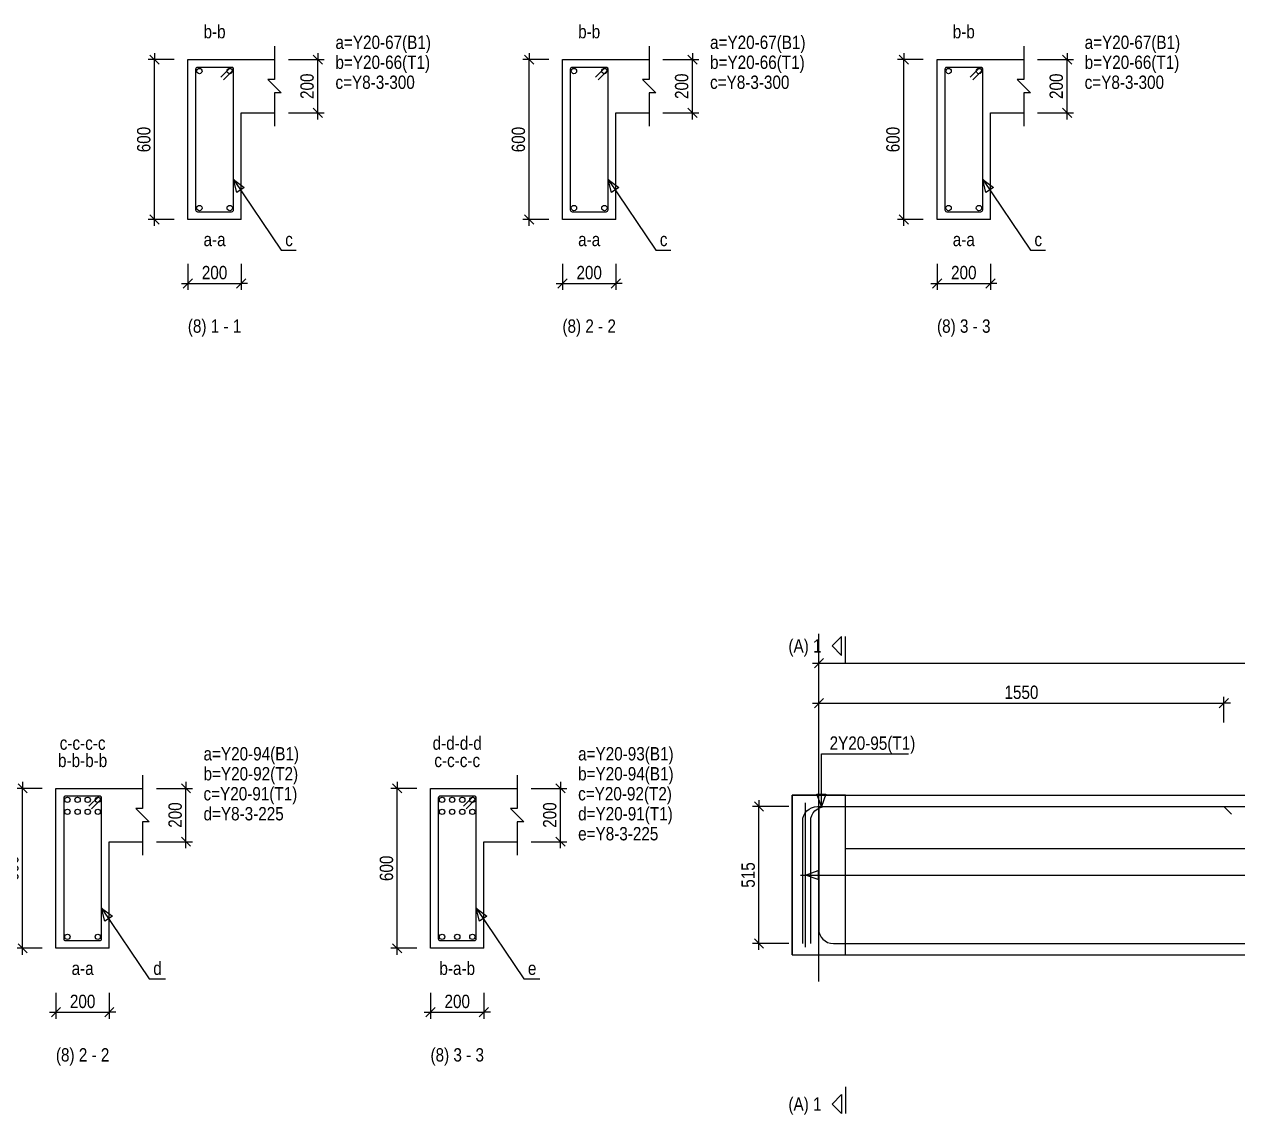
# Model space of a CAD drawing. Extents: x 0 to 206258, y -403073 to 0.
# Drawn here: x 27556 to 36659, y -359624 to -351439 of the extents above; entities that cross this region are included whole.
import ezdxf
from ezdxf.enums import TextEntityAlignment as Align
from ezdxf.lldxf.tags import DXFTag

# ---------------------------------------------------------------- set-up
doc = ezdxf.new("R2010")
doc.units = 0
doc.header["$LTSCALE"] = 1000
for name, color, linetype in [('Axis Line(Dir 2)', 150, 'CENTER2'), ('Break Line', 5, 'Continuous'), ('Dimension Line', 5, 'Continuous'), ('Front Elevation Line', 40, 'Continuous'), ('Leader Line', 5, 'Continuous'), ('Link Line', 3, 'Continuous'), ('Rebar Kink', 4, 'Continuous'), ('Rebar Label', 6, 'Continuous'), ('Rebar Line', 7, 'Continuous'), ('Section Label', 1, 'Continuous'), ('Section Line', 1, 'Continuous'), ('Top Rebar Label', 6, 'Continuous'), ('Top Rebar Line', 7, 'Continuous')]:
    doc.layers.add(name, color=color, linetype=linetype)
for name, color, linetype, true_color in [('Back Elevation Line', 191, 'HIDDEN2', 0xd4aaff), ('Beam Line(D)', 112, 'Continuous', 0x00bd5e), ('Link Label', 94, 'Continuous', 0x008100)]:
    doc.layers.add(name, color=color, linetype=linetype, true_color=true_color)
doc.styles.add('Dimension Text', font='ARIALN.TTF', dxfattribs={"height": 100})
doc.styles.add('Link Label', font='ARIALN.TTF', dxfattribs={"height": 100})
doc.styles.add('Rebar Label', font='ARIALN.TTF', dxfattribs={"height": 100})
doc.styles.add('Section Label', font='ARIALN.TTF', dxfattribs={"height": 100})
doc.styles.add('Top Rebar Label', font='ARIALN.TTF', dxfattribs={"height": 100})
tags = doc.linetypes.add('CENTER2', pattern=[1.125, 0.75, -0.125, 0.125, -0.125]).pattern_tags.tags
tags[10:11] = [DXFTag(74, 4), DXFTag(75, 0), DXFTag(340, '0'), DXFTag(46, 0.0), DXFTag(50, 0.0), DXFTag(44, 0.0), DXFTag(45, 0.0)]
tags[8:9] = [DXFTag(74, 4), DXFTag(75, 0), DXFTag(340, '0'), DXFTag(46, 0.0), DXFTag(50, 0.0), DXFTag(44, 0.0), DXFTag(45, 0.0)]
tags[6:7] = [DXFTag(74, 4), DXFTag(75, 0), DXFTag(340, '0'), DXFTag(46, 0.0), DXFTag(50, 0.0), DXFTag(44, 0.0), DXFTag(45, 0.0)]
tags[4:5] = [DXFTag(74, 4), DXFTag(75, 0), DXFTag(340, '0'), DXFTag(46, 0.0), DXFTag(50, 0.0), DXFTag(44, 0.0), DXFTag(45, 0.0)]
tags = doc.linetypes.add('HIDDEN2', pattern=[0.1875, 0.125, -0.0625]).pattern_tags.tags
tags[6:7] = [DXFTag(74, 4), DXFTag(75, 0), DXFTag(340, '0'), DXFTag(46, 0.0), DXFTag(50, 0.0), DXFTag(44, 0.0), DXFTag(45, 0.0)]
tags[4:5] = [DXFTag(74, 4), DXFTag(75, 0), DXFTag(340, '0'), DXFTag(46, 0.0), DXFTag(50, 0.0), DXFTag(44, 0.0), DXFTag(45, 0.0)]
doc.dimstyles.new('BEAM', dxfattribs={"dimtxt": 100, "dimasz": 30, "dimexe": 48.3, "dimexo": 103.5, "dimgap": 30, "dimtad": 1, "dimtoh": 1, "dimdec": 1, "dimlfac": 0.5, "dimdsep": 46, "dimtxsty": 'Dimension Text', "dimblk": 'PCDIM_TICK', "dimcen": 0.09, "dimclrd": 5, "dimclre": 5, "dimclrt": 5, "dimadec": 1, "dimazin": 0, "dimtp": 1, "dimtm": 1, "dimtfac": 1, "dimtdec": 4, "dimtofl": 0, "dimtmove": 0, "dimatfit": 3, "dimfxl": 1, "dimtolj": 1, "dimtzin": 0, "dimarcsym": 0})

# ---------------------------------------------------------------- blocks, each defined once
blk = doc.blocks.new('PCDIM_TICK')
at = {"layer": 'Dimension Line', "color": 0, "transparency": 33554687}
for p, q in [((1.15, 1.15), (-1.15, -1.15)), ((1.61, 0), (0, 0))]:
    blk.add_line(p, q, dxfattribs=at)
blk = doc.blocks.new('*U4189')
at = {"layer": 'Dimension Line', "color": 5, "true_color": 0x0000ff, "transparency": 16777216}
for p, q in [((29536.6, -351704.3), (29806.4, -351704.3)), ((29758.1, -352104.3), (29758.1, -351704.3)), ((29536.6, -352104.3), (29806.4, -352104.3))]:
    blk.add_line(p, q, dxfattribs=at)
at = {"layer": 'Dimension Line', "color": 5, "true_color": 0x0000ff, "transparency": 16777216, "xscale": 30, "yscale": 30}
for p, rotation in [((29758.1, -351704.3), 89.99999999999447), ((29758.1, -352104.3), 269.9999999999834)]:
    blk.add_blockref('PCDIM_TICK', p, dxfattribs=dict(at, rotation=rotation))
at = {"layer": 'Dimension Line', "color": 5, "true_color": 0x0000ff, "transparency": 16777216, "insert": (29728.1, -351904.3), "char_height": 100, "width": 182.775, "attachment_point": 8, "rotation": 90, "style": 'Dimension Text'}
blk.add_mtext('200', dxfattribs=at)
blk = doc.blocks.new('*U4190')
at = {"layer": 'Dimension Line', "color": 5, "true_color": 0x0000ff, "transparency": 16777216}
for p, q in [((28679.6, -351704.3), (28484.8, -351704.3)), ((28533.1, -352904.3), (28533.1, -351704.3)), ((28679.6, -352904.3), (28484.8, -352904.3))]:
    blk.add_line(p, q, dxfattribs=at)
at = {"layer": 'Dimension Line', "color": 5, "true_color": 0x0000ff, "transparency": 16777216, "xscale": 30, "yscale": 30}
for p, rotation in [((28533.1, -351704.3), 89.99999999999447), ((28533.1, -352904.3), 269.9999999999834)]:
    blk.add_blockref('PCDIM_TICK', p, dxfattribs=dict(at, rotation=rotation))
at = {"layer": 'Dimension Line', "color": 5, "true_color": 0x0000ff, "transparency": 16777216, "insert": (28503.1, -352304.3), "char_height": 100, "width": 181.97, "attachment_point": 8, "rotation": 90, "style": 'Dimension Text'}
blk.add_mtext('600', dxfattribs=at)
blk = doc.blocks.new('*U4191')
at = {"layer": 'Dimension Line', "color": 5, "true_color": 0x0000ff, "transparency": 16777216}
for p, q in [((28783.1, -353237.8), (28783.1, -353432.6)), ((29183.1, -353237.8), (29183.1, -353432.6)), ((28783.1, -353384.3), (29183.1, -353384.3))]:
    blk.add_line(p, q, dxfattribs=at)
at = {"layer": 'Dimension Line', "color": 5, "true_color": 0x0000ff, "transparency": 16777216, "xscale": 30, "yscale": 30, "rotation": 180.0000000000004}
blk.add_blockref('PCDIM_TICK', (28783.1, -353384.3), dxfattribs=at)
at = {"layer": 'Dimension Line', "color": 5, "true_color": 0x0000ff, "transparency": 16777216, "xscale": 30, "yscale": 30}
blk.add_blockref('PCDIM_TICK', (29183.1, -353384.3), dxfattribs=at)
at = {"layer": 'Dimension Line', "color": 5, "true_color": 0x0000ff, "transparency": 16777216, "insert": (28983.1, -353354.3), "char_height": 100, "width": 182.775, "attachment_point": 8, "style": 'Dimension Text'}
blk.add_mtext('200', dxfattribs=at)
blk = doc.blocks.new('*U4192')
at = {"layer": 'Dimension Line', "color": 5, "true_color": 0x0000ff, "transparency": 16777216}
for p, q in [((32346.9, -351704.3), (32616.7, -351704.3)), ((32568.4, -352104.3), (32568.4, -351704.3)), ((32346.9, -352104.3), (32616.7, -352104.3))]:
    blk.add_line(p, q, dxfattribs=at)
at = {"layer": 'Dimension Line', "color": 5, "true_color": 0x0000ff, "transparency": 16777216, "xscale": 30, "yscale": 30}
for p, rotation in [((32568.4, -351704.3), 89.99999999999447), ((32568.4, -352104.3), 269.9999999999834)]:
    blk.add_blockref('PCDIM_TICK', p, dxfattribs=dict(at, rotation=rotation))
at = {"layer": 'Dimension Line', "color": 5, "true_color": 0x0000ff, "transparency": 16777216, "insert": (32538.4, -351904.3), "char_height": 100, "width": 182.775, "attachment_point": 8, "rotation": 90, "style": 'Dimension Text'}
blk.add_mtext('200', dxfattribs=at)
blk = doc.blocks.new('*U4193')
at = {"layer": 'Dimension Line', "color": 5, "true_color": 0x0000ff, "transparency": 16777216}
for p, q in [((31489.9, -351704.3), (31295.1, -351704.3)), ((31343.4, -352904.3), (31343.4, -351704.3)), ((31489.9, -352904.3), (31295.1, -352904.3))]:
    blk.add_line(p, q, dxfattribs=at)
at = {"layer": 'Dimension Line', "color": 5, "true_color": 0x0000ff, "transparency": 16777216, "xscale": 30, "yscale": 30}
for p, rotation in [((31343.4, -351704.3), 89.99999999999447), ((31343.4, -352904.3), 269.9999999999834)]:
    blk.add_blockref('PCDIM_TICK', p, dxfattribs=dict(at, rotation=rotation))
at = {"layer": 'Dimension Line', "color": 5, "true_color": 0x0000ff, "transparency": 16777216, "insert": (31313.4, -352304.3), "char_height": 100, "width": 181.97, "attachment_point": 8, "rotation": 90, "style": 'Dimension Text'}
blk.add_mtext('600', dxfattribs=at)
blk = doc.blocks.new('*U4194')
at = {"layer": 'Dimension Line', "color": 5, "true_color": 0x0000ff, "transparency": 16777216}
for p, q in [((31593.4, -353237.8), (31593.4, -353432.6)), ((31993.4, -353237.8), (31993.4, -353432.6)), ((31593.4, -353384.3), (31993.4, -353384.3))]:
    blk.add_line(p, q, dxfattribs=at)
at = {"layer": 'Dimension Line', "color": 5, "true_color": 0x0000ff, "transparency": 16777216, "xscale": 30, "yscale": 30, "rotation": 180.0000000000004}
blk.add_blockref('PCDIM_TICK', (31593.4, -353384.3), dxfattribs=at)
at = {"layer": 'Dimension Line', "color": 5, "true_color": 0x0000ff, "transparency": 16777216, "xscale": 30, "yscale": 30}
blk.add_blockref('PCDIM_TICK', (31993.4, -353384.3), dxfattribs=at)
at = {"layer": 'Dimension Line', "color": 5, "true_color": 0x0000ff, "transparency": 16777216, "insert": (31793.4, -353354.3), "char_height": 100, "width": 182.775, "attachment_point": 8, "style": 'Dimension Text'}
blk.add_mtext('200', dxfattribs=at)
blk = doc.blocks.new('*U4195')
at = {"layer": 'Dimension Line', "color": 5, "true_color": 0x0000ff, "transparency": 16777216}
for p, q in [((35157.1, -351704.3), (35426.9, -351704.3)), ((35378.6, -352104.3), (35378.6, -351704.3)), ((35157.1, -352104.3), (35426.9, -352104.3))]:
    blk.add_line(p, q, dxfattribs=at)
at = {"layer": 'Dimension Line', "color": 5, "true_color": 0x0000ff, "transparency": 16777216, "xscale": 30, "yscale": 30}
for p, rotation in [((35378.6, -351704.3), 89.99999999999447), ((35378.6, -352104.3), 269.9999999999834)]:
    blk.add_blockref('PCDIM_TICK', p, dxfattribs=dict(at, rotation=rotation))
at = {"layer": 'Dimension Line', "color": 5, "true_color": 0x0000ff, "transparency": 16777216, "insert": (35348.6, -351904.3), "char_height": 100, "width": 182.775, "attachment_point": 8, "rotation": 90, "style": 'Dimension Text'}
blk.add_mtext('200', dxfattribs=at)
blk = doc.blocks.new('*U4196')
at = {"layer": 'Dimension Line', "color": 5, "true_color": 0x0000ff, "transparency": 16777216}
for p, q in [((34300.1, -351704.3), (34105.3, -351704.3)), ((34153.6, -352904.3), (34153.6, -351704.3)), ((34300.1, -352904.3), (34105.3, -352904.3))]:
    blk.add_line(p, q, dxfattribs=at)
at = {"layer": 'Dimension Line', "color": 5, "true_color": 0x0000ff, "transparency": 16777216, "xscale": 30, "yscale": 30}
for p, rotation in [((34153.6, -351704.3), 89.99999999999447), ((34153.6, -352904.3), 269.9999999999834)]:
    blk.add_blockref('PCDIM_TICK', p, dxfattribs=dict(at, rotation=rotation))
at = {"layer": 'Dimension Line', "color": 5, "true_color": 0x0000ff, "transparency": 16777216, "insert": (34123.6, -352304.3), "char_height": 100, "width": 181.97, "attachment_point": 8, "rotation": 90, "style": 'Dimension Text'}
blk.add_mtext('600', dxfattribs=at)
blk = doc.blocks.new('*U4197')
at = {"layer": 'Dimension Line', "color": 5, "true_color": 0x0000ff, "transparency": 16777216}
for p, q in [((34403.6, -353237.8), (34403.6, -353432.6)), ((34803.6, -353237.8), (34803.6, -353432.6)), ((34403.6, -353384.3), (34803.6, -353384.3))]:
    blk.add_line(p, q, dxfattribs=at)
at = {"layer": 'Dimension Line', "color": 5, "true_color": 0x0000ff, "transparency": 16777216, "xscale": 30, "yscale": 30, "rotation": 180.0000000000004}
blk.add_blockref('PCDIM_TICK', (34403.6, -353384.3), dxfattribs=at)
at = {"layer": 'Dimension Line', "color": 5, "true_color": 0x0000ff, "transparency": 16777216, "xscale": 30, "yscale": 30}
blk.add_blockref('PCDIM_TICK', (34803.6, -353384.3), dxfattribs=at)
at = {"layer": 'Dimension Line', "color": 5, "true_color": 0x0000ff, "transparency": 16777216, "insert": (34603.6, -353354.3), "char_height": 100, "width": 182.775, "attachment_point": 8, "style": 'Dimension Text'}
blk.add_mtext('200', dxfattribs=at)
blk = doc.blocks.new('*U4236')
at = {"layer": 'Dimension Line', "color": 5, "true_color": 0x0000ff, "transparency": 16777216}
for p, q in [((28546.9, -357174.3), (28816.7, -357174.3)), ((28768.4, -357574.3), (28768.4, -357174.3)), ((28546.9, -357574.3), (28816.7, -357574.3))]:
    blk.add_line(p, q, dxfattribs=at)
at = {"layer": 'Dimension Line', "color": 5, "true_color": 0x0000ff, "transparency": 16777216, "xscale": 30, "yscale": 30}
for p, rotation in [((28768.4, -357174.3), 89.99999999999447), ((28768.4, -357574.3), 269.9999999999834)]:
    blk.add_blockref('PCDIM_TICK', p, dxfattribs=dict(at, rotation=rotation))
at = {"layer": 'Dimension Line', "color": 5, "true_color": 0x0000ff, "transparency": 16777216, "insert": (28738.4, -357374.3), "char_height": 100, "width": 182.775, "attachment_point": 8, "rotation": 90, "style": 'Dimension Text'}
blk.add_mtext('200', dxfattribs=at)
blk = doc.blocks.new('*U4237')
at = {"layer": 'Dimension Line', "color": 5, "true_color": 0x0000ff, "transparency": 16777216}
for p, q in [((27689.9, -357174.3), (27495.1, -357174.3)), ((27543.4, -358374.3), (27543.4, -357174.3)), ((27689.9, -358374.3), (27495.1, -358374.3))]:
    blk.add_line(p, q, dxfattribs=at)
at = {"layer": 'Dimension Line', "color": 5, "true_color": 0x0000ff, "transparency": 16777216, "xscale": 30, "yscale": 30}
for p, rotation in [((27543.4, -357174.3), 89.99999999999447), ((27543.4, -358374.3), 269.9999999999834)]:
    blk.add_blockref('PCDIM_TICK', p, dxfattribs=dict(at, rotation=rotation))
at = {"layer": 'Dimension Line', "color": 5, "true_color": 0x0000ff, "transparency": 16777216, "insert": (27513.4, -357774.3), "char_height": 100, "width": 181.97, "attachment_point": 8, "rotation": 90, "style": 'Dimension Text'}
blk.add_mtext('600', dxfattribs=at)
blk = doc.blocks.new('*U4238')
at = {"layer": 'Dimension Line', "color": 5, "true_color": 0x0000ff, "transparency": 16777216}
for p, q in [((27793.4, -358707.8), (27793.4, -358902.6)), ((28193.4, -358707.8), (28193.4, -358902.6)), ((27793.4, -358854.3), (28193.4, -358854.3))]:
    blk.add_line(p, q, dxfattribs=at)
at = {"layer": 'Dimension Line', "color": 5, "true_color": 0x0000ff, "transparency": 16777216, "xscale": 30, "yscale": 30, "rotation": 180.0000000000004}
blk.add_blockref('PCDIM_TICK', (27793.4, -358854.3), dxfattribs=at)
at = {"layer": 'Dimension Line', "color": 5, "true_color": 0x0000ff, "transparency": 16777216, "xscale": 30, "yscale": 30}
blk.add_blockref('PCDIM_TICK', (28193.4, -358854.3), dxfattribs=at)
at = {"layer": 'Dimension Line', "color": 5, "true_color": 0x0000ff, "transparency": 16777216, "insert": (27993.4, -358824.3), "char_height": 100, "width": 182.775, "attachment_point": 8, "style": 'Dimension Text'}
blk.add_mtext('200', dxfattribs=at)
blk = doc.blocks.new('*U4239')
at = {"layer": 'Dimension Line', "color": 5, "true_color": 0x0000ff, "transparency": 16777216}
for p, q in [((31357.1, -357174.3), (31626.9, -357174.3)), ((31578.6, -357574.3), (31578.6, -357174.3)), ((31357.1, -357574.3), (31626.9, -357574.3))]:
    blk.add_line(p, q, dxfattribs=at)
at = {"layer": 'Dimension Line', "color": 5, "true_color": 0x0000ff, "transparency": 16777216, "xscale": 30, "yscale": 30}
for p, rotation in [((31578.6, -357174.3), 89.99999999999447), ((31578.6, -357574.3), 269.9999999999834)]:
    blk.add_blockref('PCDIM_TICK', p, dxfattribs=dict(at, rotation=rotation))
at = {"layer": 'Dimension Line', "color": 5, "true_color": 0x0000ff, "transparency": 16777216, "insert": (31548.6, -357374.3), "char_height": 100, "width": 182.775, "attachment_point": 8, "rotation": 90, "style": 'Dimension Text'}
blk.add_mtext('200', dxfattribs=at)
blk = doc.blocks.new('*U4240')
at = {"layer": 'Dimension Line', "color": 5, "true_color": 0x0000ff, "transparency": 16777216}
for p, q in [((30500.1, -357174.3), (30305.3, -357174.3)), ((30353.6, -358374.3), (30353.6, -357174.3)), ((30500.1, -358374.3), (30305.3, -358374.3))]:
    blk.add_line(p, q, dxfattribs=at)
at = {"layer": 'Dimension Line', "color": 5, "true_color": 0x0000ff, "transparency": 16777216, "xscale": 30, "yscale": 30}
for p, rotation in [((30353.6, -357174.3), 89.99999999999447), ((30353.6, -358374.3), 269.9999999999834)]:
    blk.add_blockref('PCDIM_TICK', p, dxfattribs=dict(at, rotation=rotation))
at = {"layer": 'Dimension Line', "color": 5, "true_color": 0x0000ff, "transparency": 16777216, "insert": (30323.6, -357774.3), "char_height": 100, "width": 181.97, "attachment_point": 8, "rotation": 90, "style": 'Dimension Text'}
blk.add_mtext('600', dxfattribs=at)
blk = doc.blocks.new('*U4241')
at = {"layer": 'Dimension Line', "color": 5, "true_color": 0x0000ff, "transparency": 16777216}
for p, q in [((30603.6, -358707.8), (30603.6, -358902.6)), ((31003.6, -358707.8), (31003.6, -358902.6)), ((30603.6, -358854.3), (31003.6, -358854.3))]:
    blk.add_line(p, q, dxfattribs=at)
at = {"layer": 'Dimension Line', "color": 5, "true_color": 0x0000ff, "transparency": 16777216, "xscale": 30, "yscale": 30, "rotation": 180.0000000000004}
blk.add_blockref('PCDIM_TICK', (30603.6, -358854.3), dxfattribs=at)
at = {"layer": 'Dimension Line', "color": 5, "true_color": 0x0000ff, "transparency": 16777216, "xscale": 30, "yscale": 30}
blk.add_blockref('PCDIM_TICK', (31003.6, -358854.3), dxfattribs=at)
at = {"layer": 'Dimension Line', "color": 5, "true_color": 0x0000ff, "transparency": 16777216, "insert": (30803.6, -358824.3), "char_height": 100, "width": 182.775, "attachment_point": 8, "style": 'Dimension Text'}
blk.add_mtext('200', dxfattribs=at)
blk = doc.blocks.new('*U4242')
at = {"layer": 'Dimension Line', "color": 5, "true_color": 0x0000ff, "transparency": 16777216}
for p, q in [((33517.1, -356680.8), (33517.1, -356486)), ((33517.1, -356534.3), (36555.1, -356534.3)), ((36555.1, -356680.8), (36555.1, -356486))]:
    blk.add_line(p, q, dxfattribs=at)
at = {"layer": 'Dimension Line', "color": 5, "true_color": 0x0000ff, "transparency": 16777216, "xscale": 30, "yscale": 30, "rotation": 180.0000000000004}
blk.add_blockref('PCDIM_TICK', (33517.1, -356534.3), dxfattribs=at)
at = {"layer": 'Dimension Line', "color": 5, "true_color": 0x0000ff, "transparency": 16777216, "xscale": 30, "yscale": 30}
blk.add_blockref('PCDIM_TICK', (36555.1, -356534.3), dxfattribs=at)
at = {"layer": 'Dimension Line', "color": 5, "true_color": 0x0000ff, "transparency": 16777216, "insert": (35036.1, -356504.3), "char_height": 100, "width": 238.405, "attachment_point": 8, "style": 'Dimension Text'}
blk.add_mtext('1550', dxfattribs=at)
blk = doc.blocks.new('*U4244')
at = {"layer": 'Dimension Line', "color": 5, "true_color": 0x0000ff, "transparency": 16777216}
for p, q in [((33291.6, -357310.3), (33018.8, -357310.3)), ((33067.1, -358338.3), (33067.1, -357310.3)), ((33291.6, -358338.3), (33018.8, -358338.3))]:
    blk.add_line(p, q, dxfattribs=at)
at = {"layer": 'Dimension Line', "color": 5, "true_color": 0x0000ff, "transparency": 16777216, "xscale": 30, "yscale": 30}
for p, rotation in [((33067.1, -357310.3), 89.99999999999447), ((33067.1, -358338.3), 269.9999999999834)]:
    blk.add_blockref('PCDIM_TICK', p, dxfattribs=dict(at, rotation=rotation))
at = {"layer": 'Dimension Line', "color": 5, "true_color": 0x0000ff, "transparency": 16777216, "insert": (33037.1, -357824.3), "char_height": 100, "width": 182.373, "attachment_point": 8, "rotation": 90, "style": 'Dimension Text'}
blk.add_mtext('515', dxfattribs=at)
blk = doc.blocks.new('*U4246')
at = {"layer": 'Dimension Line', "color": 5, "true_color": 0x0000ff, "transparency": 16777216}
for p, q in [((33517.1, -356380.8), (33517.1, -356186)), ((45917.1, -356380.8), (45917.1, -356186)), ((33517.1, -356234.3), (45917.1, -356234.3))]:
    blk.add_line(p, q, dxfattribs=at)
at = {"layer": 'Dimension Line', "color": 5, "true_color": 0x0000ff, "transparency": 16777216, "xscale": 30, "yscale": 30, "rotation": 180.0000000000004}
blk.add_blockref('PCDIM_TICK', (33517.1, -356234.3), dxfattribs=at)
at = {"layer": 'Dimension Line', "color": 5, "true_color": 0x0000ff, "transparency": 16777216, "xscale": 30, "yscale": 30}
blk.add_blockref('PCDIM_TICK', (45917.1, -356234.3), dxfattribs=at)
at = {"layer": 'Dimension Line', "color": 5, "true_color": 0x0000ff, "transparency": 16777216, "insert": (39717.1, -356204.3), "char_height": 100, "width": 246.448, "attachment_point": 8, "style": 'Dimension Text'}
blk.add_mtext('6200', dxfattribs=at)

msp = doc.modelspace()

# ---------------------------------------------------------------- linework, layer by layer
at = {"layer": 'Axis Line(Dir 2)', "transparency": 33554687}
msp.add_lwpolyline([(33517.055, -358624.284), (33517.055, -356014.284)], dxfattribs=at)
at = {"layer": 'Back Elevation Line', "transparency": 33554687}
for points in [[(33717.055, -357224.284), (33317.055, -357224.284)], [(33317.055, -357224.284), (33317.055, -358424.284)], [(33717.055, -357224.284), (45717.055, -357224.284)], [(33717.055, -358424.284), (33717.055, -357624.284)], [(33717.055, -357624.284), (45717.055, -357624.284)], [(33317.055, -358424.284), (33717.055, -358424.284)]]:
    msp.add_lwpolyline(points, dxfattribs=at)
at = {"layer": 'Beam Line(D)', "transparency": 33554687}
for points in [[(28783.146, -351704.284), (29183.146, -351704.284)], [(29183.146, -352904.284), (28783.146, -352904.284), (28783.146, -351704.284)], [(29183.146, -351704.284), (29183.146, -351704.284)], [(29183.146, -351704.284), (29433.146, -351704.284)], [(31593.385, -351704.284), (31993.385, -351704.284)], [(31993.385, -352904.284), (31593.385, -352904.284), (31593.385, -351704.284)], [(31993.385, -351704.284), (31993.385, -351704.284)], [(31993.385, -351704.284), (32243.385, -351704.284)], [(34403.623, -351704.284), (34803.623, -351704.284)], [(34803.623, -352904.284), (34403.623, -352904.284), (34403.623, -351704.284)], [(34803.623, -351704.284), (34803.623, -351704.284)], [(34803.623, -351704.284), (35053.623, -351704.284)], [(29183.146, -352904.284), (29183.146, -352104.284), (29433.146, -352104.284)], [(31993.385, -352904.284), (31993.385, -352104.284), (32243.385, -352104.284)], [(34803.623, -352904.284), (34803.623, -352104.284), (35053.623, -352104.284)], [(27793.384, -357174.284), (28193.384, -357174.284)], [(28193.384, -358374.284), (27793.384, -358374.284), (27793.384, -357174.284)], [(28193.384, -357174.284), (28193.384, -357174.284)], [(28193.384, -357174.284), (28443.384, -357174.284)], [(30603.623, -357174.284), (31003.623, -357174.284)], [(31003.623, -358374.284), (30603.623, -358374.284), (30603.623, -357174.284)], [(31003.623, -357174.284), (31003.623, -357174.284)], [(31003.623, -357174.284), (31253.623, -357174.284)], [(33317.055, -357224.284), (45717.055, -357224.284)], [(33317.055, -358424.284), (33317.055, -357224.284)], [(28193.384, -358374.284), (28193.384, -357574.284), (28443.384, -357574.284)], [(31003.623, -358374.284), (31003.623, -357574.284), (31253.623, -357574.284)], [(33317.055, -358424.284), (45717.055, -358424.284)]]:
    msp.add_lwpolyline(points, dxfattribs=at)
at = {"layer": 'Break Line', "transparency": 33554687}
for points in [[(29433.146, -351604.284), (29433.146, -351854.284), (29383.146, -351854.284), (29483.146, -351954.284), (29433.146, -351954.284), (29433.146, -352204.284)], [(32243.385, -351604.284), (32243.385, -351854.284), (32193.385, -351854.284), (32293.385, -351954.284), (32243.385, -351954.284), (32243.385, -352204.284)], [(35053.623, -351604.284), (35053.623, -351854.284), (35003.623, -351854.284), (35103.623, -351954.284), (35053.623, -351954.284), (35053.623, -352204.284)], [(28443.384, -357074.284), (28443.384, -357324.284), (28393.384, -357324.284), (28493.384, -357424.284), (28443.384, -357424.284), (28443.384, -357674.284)], [(31253.623, -357074.284), (31253.623, -357324.284), (31203.623, -357324.284), (31303.623, -357424.284), (31253.623, -357424.284), (31253.623, -357674.284)]]:
    msp.add_lwpolyline(points, dxfattribs=at)
at = {"layer": 'Front Elevation Line', "transparency": 33554687}
for points in [[(33717.055, -357224.284), (33317.055, -357224.284)], [(33317.055, -357224.284), (33317.055, -358424.284)], [(33717.055, -358424.284), (33717.055, -357224.284)], [(33317.055, -358424.284), (33717.055, -358424.284)]]:
    msp.add_lwpolyline(points, dxfattribs=at)
at = {"layer": 'Leader Line', "transparency": 33554687}
for points in [[(29206.086, -352663.009), (29149.402, -352701.297), (29125.146, -352604.284), (29206.086, -352663.009)], [(29125.146, -352604.284), (29483.146, -353134.284), (29596.275, -353134.284)], [(32016.325, -352663.008), (31959.641, -352701.297), (31935.384, -352604.283), (32016.325, -352663.008)], [(31935.384, -352604.283), (32293.385, -353134.284), (32406.514, -353134.284)], [(34826.563, -352663.008), (34769.879, -352701.296), (34745.622, -352604.283), (34826.563, -352663.008)], [(34745.622, -352604.283), (35103.623, -353134.284), (35216.752, -353134.284)], [(33535.055, -357310.284), (33535.055, -356914.284), (34190.046, -356914.284)], [(33500.853, -357216.314), (33569.257, -357216.314), (33535.055, -357310.284), (33500.853, -357216.314)], [(33417.055, -357824.284), (33511.024, -357790.082), (33511.024, -357858.486), (33417.055, -357824.284), (39223.967, -357824.284)], [(28216.325, -358133.009), (28159.641, -358171.297), (28135.384, -358074.284), (28216.325, -358133.009)], [(28135.384, -358074.284), (28493.384, -358604.284), (28614.196, -358604.284)], [(31026.563, -358133.008), (30969.879, -358171.297), (30945.622, -358074.283), (31026.563, -358133.008)], [(30945.622, -358074.283), (31303.623, -358604.284), (31424.434, -358604.284)]]:
    msp.add_lwpolyline(points, dxfattribs=at)
at = {"layer": 'Link Line', "transparency": 33554687}
msp.add_line((33417.055, -358366.284), (33417.055, -357282.284), dxfattribs=at)
for points in [[(29050.335, -351856.894), (29121.045, -351786.183, 0.66817864), (29111.146, -351762.284), (28855.146, -351762.284, 0.41421356), (28841.146, -351776.284), (28841.146, -352832.284, 0.41421356), (28855.146, -352846.284), (29111.146, -352846.284, 0.41421356), (29125.146, -352832.284), (29125.146, -351776.284, 0.66817864), (29101.246, -351766.384), (29030.536, -351837.095)], [(31860.573, -351856.894), (31931.284, -351786.183, 0.66817864), (31921.385, -351762.284), (31665.385, -351762.284, 0.41421356), (31651.385, -351776.284), (31651.385, -352832.284, 0.41421356), (31665.385, -352846.284), (31921.385, -352846.284, 0.41421356), (31935.385, -352832.284), (31935.385, -351776.284, 0.66817864), (31911.485, -351766.384), (31840.774, -351837.095)], [(34670.812, -351856.894), (34741.523, -351786.183, 0.66817864), (34731.623, -351762.284), (34475.623, -351762.284, 0.41421356), (34461.623, -351776.284), (34461.623, -352832.284, 0.41421356), (34475.623, -352846.284), (34731.623, -352846.284, 0.41421356), (34745.623, -352832.284), (34745.623, -351776.284, 0.66817864), (34721.724, -351766.384), (34651.013, -351837.095)], [(28060.573, -357326.894), (28131.284, -357256.183, 0.66817864), (28121.384, -357232.284), (27865.384, -357232.284, 0.41421356), (27851.384, -357246.284), (27851.384, -358302.284, 0.41421356), (27865.384, -358316.284), (28121.384, -358316.284, 0.41421356), (28135.384, -358302.284), (28135.384, -357246.284, 0.66817864), (28111.485, -357236.384), (28040.774, -357307.095)], [(30870.812, -357326.894), (30941.522, -357256.183, 0.66817864), (30931.623, -357232.284), (30675.623, -357232.284, 0.41421356), (30661.623, -357246.284), (30661.623, -358302.284, 0.41421356), (30675.623, -358316.284), (30931.623, -358316.284, 0.41421356), (30945.623, -358302.284), (30945.623, -357246.284, 0.66817864), (30921.723, -357236.384), (30851.013, -357307.095)]]:
    msp.add_lwpolyline(points, format="xyb", dxfattribs=at)
at = {"layer": 'Rebar Kink', "transparency": 33554687}
msp.add_line((36611.623, -357366.852), (36555.055, -357310.284), dxfattribs=at)
at = {"layer": 'Rebar Line', "transparency": 33554687}
msp.add_lwpolyline([(33515.055, -357310.284), (33515.055, -358228.328, 0.41421356), (33625.011, -358338.284), (45809.099, -358338.284, 0.41421354), (45919.055, -358228.328), (45919.055, -357302.284)], format="xyb", dxfattribs=at)
for centre in [(28869.146, -351790.284), (29097.146, -351790.284), (31679.385, -351790.284), (31907.385, -351790.284), (34489.623, -351790.284), (34717.623, -351790.284), (28869.146, -352818.284), (29097.146, -352818.284), (31679.385, -352818.284), (31907.385, -352818.284), (34489.623, -352818.284), (34717.623, -352818.284), (27879.384, -357260.284), (27955.384, -357260.284), (28031.384, -357260.284), (28107.384, -357260.284), (30689.623, -357260.284), (30765.623, -357260.284), (30841.623, -357260.284), (30917.623, -357260.284), (27879.384, -357350.284), (27955.384, -357350.284), (28031.384, -357350.284), (28107.384, -357350.284), (30689.623, -357350.284), (30765.623, -357350.284), (30841.623, -357350.284), (30917.623, -357350.284), (27879.384, -358288.284), (28107.384, -358288.284), (30689.623, -358288.284), (30803.623, -358288.284), (30917.623, -358288.284)]:
    msp.add_circle(centre, 20, dxfattribs=at)
at = {"layer": 'Section Line', "transparency": 33554687}
for points in [[(33687.055, -356034.284), (33616.344, -356104.994), (33687.055, -356175.705), (33687.055, -356034.284)], [(33717.055, -356234.284), (33717.055, -356034.284)], [(33687.055, -359614.284), (33687.055, -359614.284), (33616.344, -359543.573), (33687.055, -359472.862), (33687.055, -359614.284)], [(33717.055, -359414.284), (33717.055, -359614.284)]]:
    msp.add_lwpolyline(points, dxfattribs=at)
at = {"layer": 'Top Rebar Line', "transparency": 33554687}
for points in [[(33395.055, -358338.284), (33395.055, -357420.239, -0.41421356), (33505.011, -357310.284), (36555.055, -357310.284)], [(33455.055, -358338.284), (33455.055, -357420.239, -0.41421356), (33565.011, -357310.284), (45929.099, -357310.284, -0.41421356), (46039.055, -357420.239), (46039.055, -358346.284)]]:
    msp.add_lwpolyline(points, format="xyb", dxfattribs=at)
msp.add_lwpolyline([(33379.055, -357824.284), (46039.055, -357824.284)], dxfattribs=at)

# ---------------------------------------------------------------- texts
at = {"layer": 'Link Label', "transparency": 33554687, "style": 'Link Label'}
for s, p in [(' c=Y8-3-300', (29858.146, -351924.284)), (' c=Y8-3-300', (32668.385, -351924.284)), (' c=Y8-3-300', (35478.623, -351924.284)), ('c', (29513.146, -353104.284)), ('c', (32323.385, -353104.284)), ('c', (35133.623, -353104.284)), (' d=Y8-3-225', (28868.384, -357414.284)), (' e=Y8-3-225', (31678.623, -357564.284)), ('d', (28523.384, -358574.284)), ('e', (31333.623, -358574.284))]:
    msp.add_text(s, height=100, dxfattribs=at).set_placement(p)
at = {"layer": 'Rebar Label', "transparency": 33554687, "style": 'Rebar Label'}
for s, p in [('b-b', (28983.146, -351574.284)), ('b-b', (31793.385, -351574.284)), ('b-b', (34603.623, -351574.284)), ('a-a', (28983.146, -353134.284)), ('a-a', (31793.385, -353134.284)), ('a-a', (34603.623, -353134.284)), ('c-c-c-c', (27993.384, -356914.284)), ('d-d-d-d', (30803.623, -356914.284)), ('b-b-b-b', (27993.384, -357044.284)), ('c-c-c-c', (30803.623, -357044.284)), ('b-a-b', (30803.623, -358604.284)), ('a-a', (27993.384, -358604.284))]:
    msp.add_text(s, height=100, dxfattribs=at).set_placement(p, align=Align.BOTTOM_CENTER)
for s, p in [(' a=Y20-67(B1)', (29858.146, -351624.284)), (' a=Y20-67(B1)', (32668.385, -351624.284)), (' a=Y20-67(B1)', (35478.623, -351624.284)), (' a=Y20-94(B1)', (28868.384, -356964.284)), (' a=Y20-93(B1)', (31678.623, -356964.284)), (' b=Y20-94(B1)', (31678.623, -357114.284))]:
    msp.add_text(s, height=100, dxfattribs=at).set_placement(p)
at = {"layer": 'Section Label', "transparency": 33554687, "style": 'Section Label'}
for s, p in [('(8) 1 - 1', (28983.146, -353784.284)), ('(8) 2 - 2', (31793.385, -353784.284)), ('(8) 3 - 3', (34603.623, -353784.284)), ('(8) 2 - 2', (27993.384, -359254.284)), ('(8) 3 - 3', (30803.623, -359254.284))]:
    msp.add_text(s, height=100, dxfattribs=at).set_placement(p, align=Align.BOTTOM_CENTER)
for p in [(33536.344, -356104.994), (33536.344, -359543.573)]:
    msp.add_text('(A) 1', height=100, dxfattribs=at).set_placement(p, align=Align.MIDDLE_RIGHT)
at = {"layer": 'Top Rebar Label', "transparency": 33554687, "style": 'Top Rebar Label'}
for s, p in [(' b=Y20-66(T1)', (29858.146, -351774.284)), (' b=Y20-66(T1)', (32668.385, -351774.284)), (' b=Y20-66(T1)', (35478.623, -351774.284)), (' 2Y20-95(T1)', (33565.055, -356884.284)), (' b=Y20-92(T2)', (28868.384, -357114.284)), (' c=Y20-91(T1)', (28868.384, -357264.284)), (' c=Y20-92(T2)', (31678.623, -357264.284)), (' d=Y20-91(T1)', (31678.623, -357414.284))]:
    msp.add_text(s, height=100, dxfattribs=at).set_placement(p)

# ---------------------------------------------------------------- dimensions: what is measured, and where the dimension line sits
at = {"layer": 'Dimension Line', "transparency": 33554687}
for base, p1, p2, text, picture, middle in [((28533.146, -352304.284), (28783.146, -352904.284), (28783.146, -351704.284), '600', '*U4190', (28533.146, -352304.284)), ((29758.146, -351904.284), (29433.146, -352104.284), (29433.146, -351704.284), '200', '*U4189', (29758.146, -351904.284)), ((31343.385, -352304.284), (31593.385, -352904.284), (31593.385, -351704.284), '600', '*U4193', (31343.385, -352304.284)), ((32568.385, -351904.284), (32243.385, -352104.284), (32243.385, -351704.284), '200', '*U4192', (32568.385, -351904.284)), ((34153.623, -352304.284), (34403.623, -352904.284), (34403.623, -351704.284), '600', '*U4196', (34153.623, -352304.284)), ((35378.623, -351904.284), (35053.623, -352104.284), (35053.623, -351704.284), '200', '*U4195', (35378.623, -351904.284)), ((27543.384, -357774.284), (27793.384, -358374.284), (27793.384, -357174.284), '600', '*U4237', (27543.384, -357774.284)), ((28768.384, -357374.284), (28443.384, -357574.284), (28443.384, -357174.284), '200', '*U4236', (28768.384, -357374.284)), ((30353.623, -357774.284), (30603.623, -358374.284), (30603.623, -357174.284), '600', '*U4240', (30353.623, -357774.284)), ((31578.623, -357374.284), (31253.623, -357574.284), (31253.623, -357174.284), '200', '*U4239', (31578.623, -357374.284)), ((33067.055, -357824.284), (33395.055, -358338.284), (33395.055, -357310.284), '515', '*U4244', (33067.055, -357824.284))]:
    dim = msp.add_linear_dim(base=base, p1=p1, p2=p2, angle=90, text=text, dimstyle='BEAM', override={"dimscale": 1, "dimtxt": 100, "dimasz": 30, "dimexe": 48.3, "dimexo": 103.5, "dimgap": 30, "dimtad": 1, "dimtih": 0, "dimdec": 1, "dimlfac": 0.5, "dimzin": 8, "dimlunit": 2, "dimpost": '', "dimtxsty": 'Dimension Text', "dimblk": 'PCDIM_TICK', "dimse1": 0, "dimse2": 0, "dimsd2": 0, "dimclrd": 5, "dimclre": 5, "dimclrt": 5, "dimaunit": 0, "dimadec": 1, "dimazin": 0, "dimtol": 0, "dimtp": 1, "dimtm": 1, "dimtmove": 0}, dxfattribs=at)
    dim.commit()
    dim.dimension.update_dxf_attribs({"geometry": picture, "text_midpoint": middle})
for base, p1, p2, text, picture, middle in [((28983.146, -353384.284), (28783.146, -353134.284), (29183.146, -353134.284), '200', '*U4191', (28983.146, -353384.284)), ((31793.385, -353384.284), (31593.385, -353134.284), (31993.385, -353134.284), '200', '*U4194', (31793.385, -353384.284)), ((34603.623, -353384.284), (34403.623, -353134.284), (34803.623, -353134.284), '200', '*U4197', (34603.623, -353384.284)), ((39717.055, -356234.284), (33517.055, -356484.284), (45917.055, -356484.284), '6200', '*U4246', (39717.055, -356234.284)), ((35036.055, -356534.284), (33517.055, -356784.284), (36555.055, -356784.284), '1550', '*U4242', (35036.055, -356534.284)), ((27993.384, -358854.284), (27793.384, -358604.284), (28193.384, -358604.284), '200', '*U4238', (27993.384, -358854.284)), ((30803.623, -358854.284), (30603.623, -358604.284), (31003.623, -358604.284), '200', '*U4241', (30803.623, -358854.284))]:
    dim = msp.add_linear_dim(base=base, p1=p1, p2=p2, text=text, dimstyle='BEAM', override={"dimscale": 1, "dimtxt": 100, "dimasz": 30, "dimexe": 48.3, "dimexo": 103.5, "dimgap": 30, "dimtad": 1, "dimtih": 0, "dimdec": 1, "dimlfac": 0.5, "dimzin": 8, "dimlunit": 2, "dimpost": '', "dimtxsty": 'Dimension Text', "dimblk": 'PCDIM_TICK', "dimse1": 0, "dimse2": 0, "dimsd2": 0, "dimclrd": 5, "dimclre": 5, "dimclrt": 5, "dimaunit": 0, "dimadec": 1, "dimazin": 0, "dimtol": 0, "dimtp": 1, "dimtm": 1, "dimtmove": 0}, dxfattribs=at)
    dim.commit()
    dim.dimension.update_dxf_attribs({"geometry": picture, "text_midpoint": middle})

doc.saveas('drawing.dxf')
